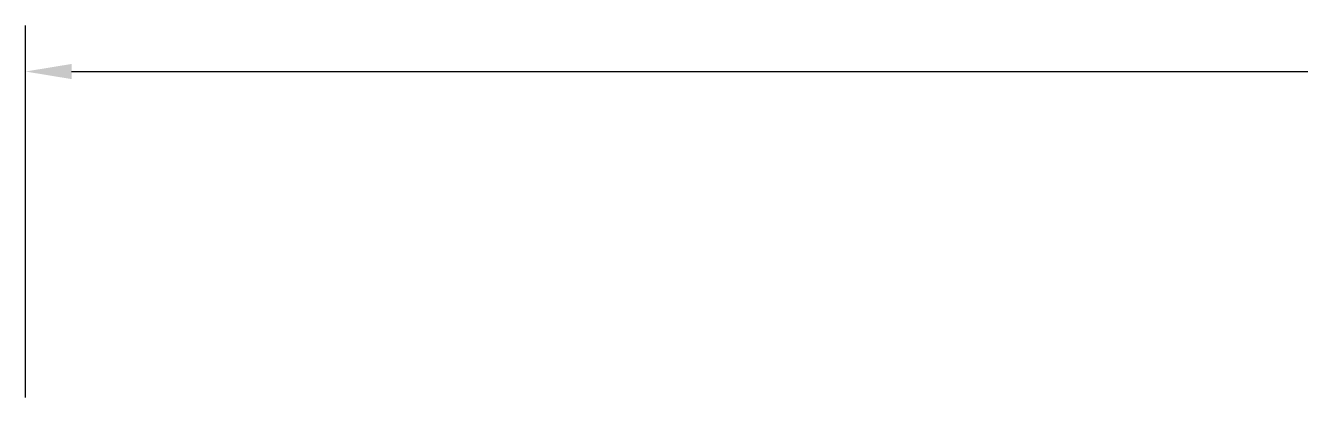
# Model space of a CAD drawing. Header units: millimetres. Extents: x -1336 to 24201, y -1370 to 16142.
# Drawn here: x 15000 to 16663, y 7855 to 8340 of the extents above; entities that cross this region are included whole.
import ezdxf

# ---------------------------------------------------------------- set-up
doc = ezdxf.new("R2010")
doc.units = ezdxf.units.MM

msp = doc.modelspace()

# ---------------------------------------------------------------- linework, layer by layer
at = {"color": 7}
for p, q in [((15000, 7855), (15000, 8340)), ((15060, 8280), (23640, 8280))]:
    msp.add_line(p, q, dxfattribs=at)
at = {"color": 0, "linetype": 'ByBlock'}
msp.add_solid([(15060, 8270.136060976558), (15000, 8280), (15060, 8289.863939023442)], dxfattribs=at)
at = {"layer": 'Defpoints'}
msp.add_point((15000, 8280), dxfattribs=at)

doc.saveas('drawing.dxf')
